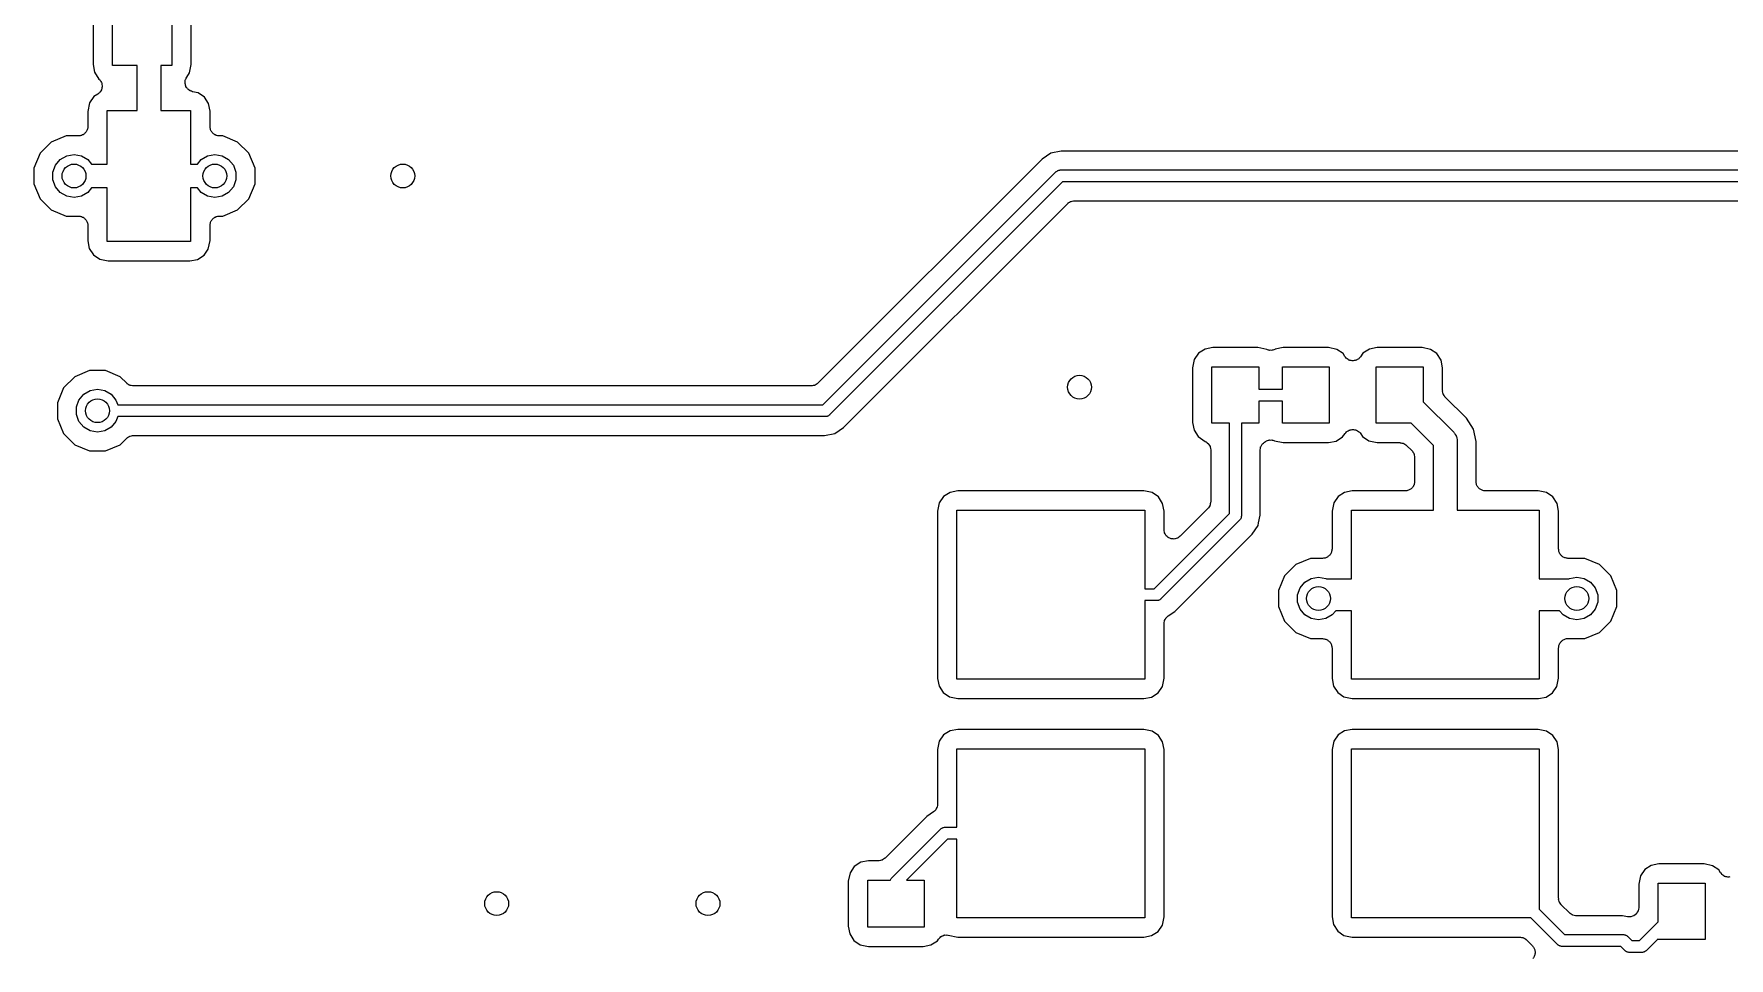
# Model space of a CAD drawing. Extents: x 85 to 210, y -138 to -65.
# Drawn here: x 129.07 to 147.12, y -122.08 to -112.24 of the extents above; entities that cross this region are included whole.
import ezdxf

# ---------------------------------------------------------------- set-up
doc = ezdxf.new("R2010")
doc.units = 0
doc.header["$MEASUREMENT"] = 0
doc.layers.add('BLACK', color=7, linetype='CONTINUOUS')

msp = doc.modelspace()

# ---------------------------------------------------------------- linework, layer by layer
at = {"layer": 'Black'}
for p, q in [((129.703, -111.439), (129.703, -112.562)), ((129.909, -112.572), (129.909, -111.428)), ((130.543, -111.428), (130.543, -112.572)), ((130.749, -112.561), (130.749, -111.438)), ((129.703, -112.562), (129.718, -112.645)), ((130.171, -112.572), (129.909, -112.572)), ((130.171, -113.051), (130.171, -112.572)), ((130.543, -112.572), (130.424, -112.572)), ((130.424, -112.572), (130.424, -113.051)), ((130.731, -112.651), (130.749, -112.561)), ((129.718, -112.645), (129.765, -112.718)), ((129.765, -112.718), (129.765, -112.718)), ((129.765, -112.718), (129.774, -112.725)), ((129.774, -112.725), (129.778, -112.73)), ((129.778, -112.73), (129.782, -112.735)), ((129.782, -112.735), (129.787, -112.745)), ((129.787, -112.745), (129.793, -112.754)), ((129.793, -112.754), (129.795, -112.76)), ((129.795, -112.76), (129.797, -112.766)), ((129.797, -112.766), (129.798, -112.777)), ((129.798, -112.777), (129.801, -112.788)), ((129.801, -112.8), (129.798, -112.811)), ((129.801, -112.788), (129.8, -112.794)), ((129.8, -112.794), (129.801, -112.8)), ((130.682, -112.751), (130.684, -112.74)), ((130.683, -112.757), (130.682, -112.751)), ((130.683, -112.764), (130.683, -112.757)), ((130.686, -112.774), (130.683, -112.764)), ((130.684, -112.74), (130.685, -112.729)), ((130.685, -112.729), (130.688, -112.723)), ((130.687, -112.786), (130.686, -112.774)), ((130.69, -112.791), (130.687, -112.786)), ((130.688, -112.723), (130.689, -112.717)), ((130.689, -112.717), (130.695, -112.708)), ((130.692, -112.797), (130.69, -112.791)), ((130.698, -112.806), (130.692, -112.797)), ((130.695, -112.708), (130.7, -112.697)), ((130.7, -112.697), (130.731, -112.651)), ((129.665, -112.972), (129.647, -113.062)), ((129.711, -112.905), (129.665, -112.972)), ((129.755, -112.877), (129.711, -112.905)), ((129.763, -112.869), (129.755, -112.877)), ((129.773, -112.863), (129.763, -112.869)), ((129.776, -112.858), (129.773, -112.863)), ((129.781, -112.853), (129.776, -112.858)), ((129.786, -112.843), (129.781, -112.853)), ((129.792, -112.834), (129.786, -112.843)), ((129.794, -112.828), (129.792, -112.834)), ((129.797, -112.822), (129.794, -112.828)), ((129.798, -112.811), (129.797, -112.822)), ((130.704, -112.816), (130.698, -112.806)), ((130.709, -112.82), (130.704, -112.816)), ((130.712, -112.825), (130.709, -112.82)), ((130.721, -112.832), (130.712, -112.825)), ((130.73, -112.839), (130.721, -112.832)), ((130.736, -112.841), (130.73, -112.839)), ((130.741, -112.845), (130.736, -112.841)), ((130.752, -112.848), (130.741, -112.845)), ((130.762, -112.852), (130.752, -112.848)), ((130.821, -112.864), (130.762, -112.852)), ((130.888, -112.909), (130.821, -112.864)), ((130.932, -112.978), (130.888, -112.909)), ((130.948, -113.061), (130.932, -112.978)), ((129.647, -113.062), (129.647, -113.223)), ((129.853, -113.623), (129.853, -113.051)), ((129.853, -113.051), (130.171, -113.051)), ((130.424, -113.051), (130.742, -113.051)), ((130.742, -113.051), (130.742, -113.623)), ((130.948, -113.223), (130.948, -113.061)), ((129.415, -113.323), (129.258, -113.388)), ((129.547, -113.323), (129.415, -113.323)), ((129.556, -113.322), (129.547, -113.323)), ((129.564, -113.322), (129.556, -113.322)), ((129.573, -113.319), (129.564, -113.322)), ((129.581, -113.317), (129.573, -113.319)), ((129.589, -113.313), (129.581, -113.317)), ((129.597, -113.31), (129.589, -113.313)), ((129.604, -113.304), (129.597, -113.31)), ((129.611, -113.3), (129.604, -113.304)), ((129.617, -113.293), (129.611, -113.3)), ((129.624, -113.287), (129.617, -113.293)), ((129.628, -113.28), (129.624, -113.287)), ((129.634, -113.273), (129.628, -113.28)), ((129.637, -113.265), (129.634, -113.273)), ((129.641, -113.257), (129.637, -113.265)), ((129.643, -113.249), (129.641, -113.257)), ((129.646, -113.24), (129.643, -113.249)), ((129.647, -113.223), (129.646, -113.232)), ((129.646, -113.232), (129.646, -113.24)), ((130.949, -113.232), (130.948, -113.223)), ((130.949, -113.24), (130.949, -113.232)), ((130.952, -113.249), (130.949, -113.24)), ((130.954, -113.257), (130.952, -113.249)), ((130.958, -113.265), (130.954, -113.257)), ((130.961, -113.273), (130.958, -113.265)), ((130.967, -113.28), (130.961, -113.273)), ((130.971, -113.287), (130.967, -113.28)), ((130.978, -113.293), (130.971, -113.287)), ((130.984, -113.3), (130.978, -113.293)), ((130.991, -113.304), (130.984, -113.3)), ((130.998, -113.31), (130.991, -113.304)), ((131.006, -113.313), (130.998, -113.31)), ((131.014, -113.317), (131.006, -113.313)), ((131.022, -113.319), (131.014, -113.317)), ((131.031, -113.322), (131.022, -113.319)), ((131.039, -113.322), (131.031, -113.322)), ((131.048, -113.323), (131.039, -113.322)), ((131.085, -113.323), (131.048, -113.323)), ((131.242, -113.388), (131.085, -113.323)), ((129.138, -113.508), (129.073, -113.665)), ((129.258, -113.388), (129.138, -113.508)), ((129.422, -113.536), (129.5, -113.522)), ((129.5, -113.522), (129.578, -113.536)), ((130.922, -113.536), (131, -113.522)), ((131, -113.522), (131.078, -113.536)), ((131.362, -113.508), (131.242, -113.388)), ((131.427, -113.665), (131.362, -113.508)), ((139.9, -113.508), (139.807, -113.571)), ((140.01, -113.486), (139.9, -113.508)), ((160.599, -113.486), (140.01, -113.486)), ((129.073, -113.665), (129.073, -113.835)), ((129.276, -113.71), (129.303, -113.636)), ((129.303, -113.636), (129.354, -113.575)), ((129.354, -113.575), (129.422, -113.536)), ((129.578, -113.536), (129.646, -113.575)), ((129.646, -113.575), (129.686, -113.623)), ((129.686, -113.623), (129.853, -113.623)), ((130.742, -113.623), (130.814, -113.623)), ((130.814, -113.623), (130.854, -113.575)), ((130.854, -113.575), (130.922, -113.536)), ((131.078, -113.536), (131.146, -113.575)), ((131.146, -113.575), (131.197, -113.636)), ((131.197, -113.636), (131.224, -113.71)), ((131.427, -113.835), (131.427, -113.665)), ((139.807, -113.571), (137.42, -115.957)), ((137.474, -116.186), (139.955, -113.705)), ((139.955, -113.705), (139.957, -113.703)), ((139.957, -113.703), (139.959, -113.701)), ((139.959, -113.701), (139.966, -113.697)), ((139.966, -113.697), (139.973, -113.692)), ((139.973, -113.692), (139.976, -113.692)), ((139.976, -113.692), (139.978, -113.69)), ((139.978, -113.69), (139.986, -113.689)), ((139.986, -113.689), (139.994, -113.687)), ((139.994, -113.687), (139.997, -113.687)), ((139.997, -113.687), (140, -113.686)), ((140, -113.686), (160.724, -113.686)), ((129.073, -113.835), (129.138, -113.992)), ((129.276, -113.79), (129.276, -113.71)), ((129.303, -113.864), (129.276, -113.79)), ((129.354, -113.925), (129.303, -113.864)), ((129.686, -113.877), (129.646, -113.925)), ((129.853, -113.877), (129.686, -113.877)), ((129.853, -114.448), (129.853, -113.877)), ((130.814, -113.877), (130.742, -113.877)), ((130.742, -113.877), (130.742, -114.448)), ((130.854, -113.925), (130.814, -113.877)), ((131.197, -113.864), (131.146, -113.925)), ((131.224, -113.79), (131.197, -113.864)), ((131.224, -113.71), (131.224, -113.79)), ((131.362, -113.992), (131.427, -113.835)), ((140.026, -113.813), (137.545, -116.295)), ((160.75, -113.813), (140.026, -113.813)), ((129.138, -113.992), (129.258, -114.112)), ((129.422, -113.964), (129.354, -113.925)), ((129.5, -113.978), (129.422, -113.964)), ((129.578, -113.964), (129.5, -113.978)), ((129.646, -113.925), (129.578, -113.964)), ((130.922, -113.964), (130.854, -113.925)), ((131, -113.978), (130.922, -113.964)), ((131.078, -113.964), (131, -113.978)), ((131.146, -113.925), (131.078, -113.964)), ((131.242, -114.112), (131.362, -113.992)), ((137.693, -116.429), (140.08, -114.043)), ((140.08, -114.043), (140.083, -114.04)), ((140.083, -114.04), (140.086, -114.037)), ((140.086, -114.037), (140.098, -114.03)), ((140.098, -114.03), (140.108, -114.023)), ((140.108, -114.023), (140.113, -114.022)), ((140.113, -114.022), (140.116, -114.02)), ((140.116, -114.02), (140.129, -114.017)), ((140.129, -114.017), (140.142, -114.014)), ((140.142, -114.014), (140.146, -114.014)), ((140.146, -114.014), (140.151, -114.013)), ((140.151, -114.013), (160.74, -114.013)), ((129.258, -114.112), (129.415, -114.177)), ((129.415, -114.177), (129.547, -114.177)), ((129.547, -114.177), (129.556, -114.179)), ((129.556, -114.179), (129.564, -114.179)), ((129.564, -114.179), (129.573, -114.182)), ((129.573, -114.182), (129.581, -114.183)), ((129.581, -114.183), (129.589, -114.187)), ((129.589, -114.187), (129.597, -114.19)), ((129.597, -114.19), (129.604, -114.196)), ((129.604, -114.196), (129.611, -114.2)), ((129.611, -114.2), (129.617, -114.207)), ((129.617, -114.207), (129.624, -114.213)), ((129.624, -114.213), (129.628, -114.22)), ((129.628, -114.22), (129.634, -114.227)), ((129.634, -114.227), (129.637, -114.235)), ((129.637, -114.235), (129.641, -114.243)), ((129.641, -114.243), (129.643, -114.251)), ((130.952, -114.251), (130.954, -114.243)), ((130.954, -114.243), (130.958, -114.235)), ((130.958, -114.235), (130.961, -114.227)), ((130.961, -114.227), (130.967, -114.22)), ((130.967, -114.22), (130.971, -114.213)), ((130.971, -114.213), (130.978, -114.207)), ((130.978, -114.207), (130.984, -114.2)), ((130.984, -114.2), (130.991, -114.196)), ((130.991, -114.196), (130.998, -114.19)), ((130.998, -114.19), (131.006, -114.187)), ((131.006, -114.187), (131.014, -114.183)), ((131.014, -114.183), (131.022, -114.182)), ((131.022, -114.182), (131.031, -114.179)), ((131.031, -114.179), (131.039, -114.179)), ((131.039, -114.179), (131.048, -114.177)), ((131.048, -114.177), (131.085, -114.177)), ((131.085, -114.177), (131.242, -114.112)), ((129.643, -114.251), (129.646, -114.26)), ((129.646, -114.26), (129.646, -114.268)), ((129.646, -114.268), (129.647, -114.277)), ((129.647, -114.277), (129.647, -114.439)), ((130.948, -114.277), (130.949, -114.268)), ((130.948, -114.438), (130.948, -114.277)), ((130.949, -114.26), (130.952, -114.251)), ((130.949, -114.268), (130.949, -114.26)), ((129.647, -114.439), (129.663, -114.522)), ((129.663, -114.522), (129.707, -114.591)), ((129.707, -114.591), (129.774, -114.636)), ((130.742, -114.448), (129.853, -114.448)), ((130.815, -114.639), (130.884, -114.595)), ((130.884, -114.595), (130.93, -114.528)), ((130.93, -114.528), (130.948, -114.438)), ((129.774, -114.636), (129.863, -114.654)), ((129.863, -114.654), (130.733, -114.654)), ((130.733, -114.654), (130.815, -114.639)), ((141.473, -115.638), (141.427, -115.705)), ((141.542, -115.594), (141.473, -115.638)), ((141.624, -115.578), (141.542, -115.594)), ((142.105, -115.578), (141.624, -115.578)), ((142.199, -115.598), (142.105, -115.578)), ((142.206, -115.6), (142.199, -115.598)), ((142.217, -115.604), (142.206, -115.6)), ((142.223, -115.605), (142.217, -115.604)), ((142.229, -115.607), (142.223, -115.605)), ((142.24, -115.606), (142.229, -115.607)), ((142.251, -115.607), (142.24, -115.606)), ((142.257, -115.605), (142.251, -115.607)), ((142.263, -115.605), (142.257, -115.605)), ((142.274, -115.601), (142.263, -115.605)), ((142.285, -115.598), (142.274, -115.601)), ((142.289, -115.595), (142.285, -115.598)), ((142.374, -115.578), (142.289, -115.595)), ((142.855, -115.578), (142.374, -115.578)), ((142.944, -115.597), (142.855, -115.578)), ((143.011, -115.642), (142.944, -115.597)), ((143.031, -115.673), (143.011, -115.642)), ((143.039, -115.681), (143.031, -115.673)), ((143.045, -115.69), (143.039, -115.681)), ((143.05, -115.694), (143.045, -115.69)), ((143.19, -115.683), (143.183, -115.692)), ((143.198, -115.675), (143.19, -115.683)), ((143.223, -115.638), (143.198, -115.675)), ((143.292, -115.594), (143.223, -115.638)), ((143.374, -115.578), (143.292, -115.594)), ((143.855, -115.578), (143.374, -115.578)), ((143.944, -115.597), (143.855, -115.578)), ((144.011, -115.642), (143.944, -115.597)), ((144.055, -115.711), (144.011, -115.642)), ((129.665, -115.823), (129.508, -115.888)), ((129.835, -115.823), (129.665, -115.823)), ((129.992, -115.888), (129.835, -115.823)), ((141.427, -115.705), (141.409, -115.794)), ((141.409, -115.794), (141.409, -116.375)), ((141.615, -116.384), (141.615, -115.784)), ((141.615, -115.784), (142.115, -115.784)), ((142.115, -115.784), (142.115, -116.021)), ((142.365, -116.021), (142.365, -115.784)), ((142.365, -115.784), (142.865, -115.784)), ((142.865, -115.784), (142.865, -116.384)), ((143.055, -115.698), (143.05, -115.694)), ((143.065, -115.704), (143.055, -115.698)), ((143.074, -115.71), (143.065, -115.704)), ((143.08, -115.711), (143.074, -115.71)), ((143.085, -115.714), (143.08, -115.711)), ((143.097, -115.716), (143.085, -115.714)), ((143.108, -115.719), (143.097, -115.716)), ((143.114, -115.718), (143.108, -115.719)), ((143.12, -115.719), (143.114, -115.718)), ((143.131, -115.716), (143.12, -115.719)), ((143.142, -115.715), (143.131, -115.716)), ((143.148, -115.712), (143.142, -115.715)), ((143.154, -115.711), (143.148, -115.712)), ((143.163, -115.705), (143.154, -115.711)), ((143.173, -115.7), (143.163, -115.705)), ((143.178, -115.696), (143.173, -115.7)), ((143.183, -115.692), (143.178, -115.696)), ((143.365, -116.384), (143.365, -115.784)), ((143.365, -115.784), (143.865, -115.784)), ((143.865, -115.784), (143.865, -116.155)), ((144.071, -115.794), (144.055, -115.711)), ((144.071, -116.036), (144.071, -115.794)), ((129.388, -116.008), (129.323, -116.165)), ((129.508, -115.888), (129.388, -116.008)), ((129.604, -116.075), (129.672, -116.036)), ((129.672, -116.036), (129.75, -116.022)), ((129.75, -116.022), (129.828, -116.036)), ((129.828, -116.036), (129.896, -116.075)), ((130.061, -115.957), (129.992, -115.888)), ((130.065, -115.96), (130.061, -115.957)), ((130.067, -115.963), (130.065, -115.96)), ((130.079, -115.97), (130.067, -115.963)), ((130.089, -115.977), (130.079, -115.97)), ((130.094, -115.978), (130.089, -115.977)), ((130.098, -115.98), (130.094, -115.978)), ((130.11, -115.983), (130.098, -115.98)), ((130.123, -115.986), (130.11, -115.983)), ((130.127, -115.986), (130.123, -115.986)), ((130.132, -115.986), (130.127, -115.986)), ((137.349, -115.986), (130.132, -115.986)), ((137.354, -115.986), (137.349, -115.986)), ((137.358, -115.986), (137.354, -115.986)), ((137.371, -115.983), (137.358, -115.986)), ((137.384, -115.98), (137.371, -115.983)), ((137.387, -115.978), (137.384, -115.98)), ((137.392, -115.977), (137.387, -115.978)), ((137.402, -115.97), (137.392, -115.977)), ((137.414, -115.963), (137.402, -115.97)), ((137.417, -115.96), (137.414, -115.963)), ((137.42, -115.957), (137.417, -115.96)), ((142.115, -116.021), (142.365, -116.021)), ((144.072, -116.041), (144.071, -116.036)), ((144.071, -116.045), (144.072, -116.041)), ((144.075, -116.058), (144.071, -116.045)), ((129.323, -116.165), (129.323, -116.335)), ((129.526, -116.21), (129.553, -116.136)), ((129.526, -116.29), (129.526, -116.21)), ((129.553, -116.136), (129.604, -116.075)), ((129.896, -116.075), (129.947, -116.136)), ((129.947, -116.136), (129.966, -116.186)), ((129.966, -116.186), (137.474, -116.186)), ((142.365, -116.148), (142.115, -116.148)), ((142.115, -116.148), (142.115, -116.384)), ((142.365, -116.384), (142.365, -116.148)), ((143.865, -116.155), (144.19, -116.479)), ((144.077, -116.071), (144.075, -116.058)), ((144.079, -116.074), (144.077, -116.071)), ((144.08, -116.079), (144.079, -116.074)), ((144.088, -116.089), (144.08, -116.079)), ((144.094, -116.101), (144.088, -116.089)), ((144.098, -116.103), (144.094, -116.101)), ((144.1, -116.107), (144.098, -116.103)), ((144.324, -116.331), (144.1, -116.107)), ((129.323, -116.335), (129.388, -116.492)), ((129.553, -116.364), (129.526, -116.29)), ((129.604, -116.425), (129.553, -116.364)), ((129.947, -116.364), (129.896, -116.425)), ((129.966, -116.313), (129.947, -116.364)), ((137.5, -116.313), (129.966, -116.313)), ((137.503, -116.313), (137.5, -116.313)), ((137.506, -116.313), (137.503, -116.313)), ((137.514, -116.311), (137.506, -116.313)), ((137.522, -116.31), (137.514, -116.311)), ((137.524, -116.308), (137.522, -116.31)), ((137.527, -116.308), (137.524, -116.308)), ((137.534, -116.303), (137.527, -116.308)), ((137.541, -116.299), (137.534, -116.303)), ((137.543, -116.297), (137.541, -116.299)), ((137.545, -116.295), (137.543, -116.297)), ((141.409, -116.375), (141.425, -116.458)), ((141.802, -116.384), (141.615, -116.384)), ((141.802, -116.511), (141.802, -116.384)), ((142.115, -116.384), (141.929, -116.384)), ((141.929, -116.384), (141.929, -116.511)), ((142.865, -116.384), (142.365, -116.384)), ((143.736, -116.384), (143.365, -116.384)), ((143.973, -116.622), (143.736, -116.384)), ((144.4, -116.445), (144.324, -116.331)), ((129.388, -116.492), (129.508, -116.612)), ((129.672, -116.464), (129.604, -116.425)), ((129.75, -116.478), (129.672, -116.464)), ((129.828, -116.464), (129.75, -116.478)), ((129.896, -116.425), (129.828, -116.464)), ((129.992, -116.612), (130.061, -116.543)), ((130.061, -116.543), (130.065, -116.54)), ((130.065, -116.54), (130.068, -116.537)), ((130.068, -116.537), (130.079, -116.53)), ((130.079, -116.53), (130.09, -116.523)), ((130.09, -116.523), (130.094, -116.522)), ((130.094, -116.522), (130.098, -116.52)), ((130.098, -116.52), (130.111, -116.517)), ((130.111, -116.517), (130.123, -116.514)), ((130.123, -116.514), (130.128, -116.514)), ((130.128, -116.514), (130.132, -116.513)), ((130.132, -116.513), (137.49, -116.513)), ((137.49, -116.513), (137.6, -116.492)), ((137.6, -116.492), (137.693, -116.429)), ((141.425, -116.458), (141.469, -116.526)), ((141.469, -116.526), (141.544, -116.578)), ((141.544, -116.578), (141.552, -116.581)), ((141.552, -116.581), (141.553, -116.581)), ((141.553, -116.581), (141.554, -116.582)), ((141.554, -116.582), (141.566, -116.593)), ((141.566, -116.593), (141.578, -116.603)), ((141.802, -117.346), (141.802, -116.511)), ((141.929, -116.511), (141.929, -117.372)), ((142.163, -116.594), (142.175, -116.584)), ((142.175, -116.584), (142.185, -116.577)), ((142.185, -116.577), (142.191, -116.575)), ((142.191, -116.575), (142.196, -116.571)), ((142.196, -116.571), (142.206, -116.568)), ((142.206, -116.568), (142.217, -116.564)), ((142.217, -116.564), (142.223, -116.563)), ((142.223, -116.563), (142.229, -116.562)), ((142.229, -116.562), (142.24, -116.563)), ((142.24, -116.563), (142.252, -116.562)), ((142.252, -116.562), (142.257, -116.564)), ((142.257, -116.564), (142.264, -116.564)), ((142.264, -116.564), (142.274, -116.569)), ((142.274, -116.569), (142.281, -116.571)), ((142.281, -116.571), (142.375, -116.59)), ((142.375, -116.59), (142.856, -116.59)), ((142.856, -116.59), (142.939, -116.575)), ((142.939, -116.575), (143.007, -116.53)), ((143.007, -116.53), (143.033, -116.493)), ((143.033, -116.493), (143.04, -116.485)), ((143.04, -116.485), (143.047, -116.476)), ((143.047, -116.476), (143.052, -116.473)), ((143.052, -116.473), (143.057, -116.469)), ((143.057, -116.469), (143.067, -116.464)), ((143.067, -116.464), (143.076, -116.458)), ((143.076, -116.458), (143.083, -116.456)), ((143.083, -116.456), (143.088, -116.454)), ((143.088, -116.454), (143.099, -116.452)), ((143.099, -116.452), (143.11, -116.45)), ((143.11, -116.45), (143.116, -116.451)), ((143.116, -116.451), (143.123, -116.45)), ((143.123, -116.45), (143.134, -116.453)), ((143.134, -116.453), (143.145, -116.454)), ((143.145, -116.454), (143.15, -116.457)), ((143.15, -116.457), (143.156, -116.459)), ((143.156, -116.459), (143.166, -116.465)), ((143.166, -116.465), (143.176, -116.47)), ((143.176, -116.47), (143.18, -116.475)), ((143.18, -116.475), (143.185, -116.478)), ((143.185, -116.478), (143.192, -116.487)), ((143.192, -116.487), (143.199, -116.496)), ((143.199, -116.496), (143.219, -116.526)), ((143.219, -116.526), (143.286, -116.572)), ((143.286, -116.572), (143.375, -116.59)), ((143.375, -116.59), (143.617, -116.59)), ((143.617, -116.59), (143.621, -116.591)), ((143.621, -116.591), (143.626, -116.591)), ((143.626, -116.591), (143.638, -116.594)), ((144.19, -116.479), (144.193, -116.484)), ((144.193, -116.484), (144.197, -116.488)), ((144.197, -116.488), (144.206, -116.502)), ((144.206, -116.502), (144.215, -116.516)), ((144.215, -116.516), (144.217, -116.521)), ((144.217, -116.521), (144.219, -116.526)), ((144.219, -116.526), (144.222, -116.542)), ((144.222, -116.542), (144.227, -116.558)), ((144.227, -116.558), (144.226, -116.564)), ((144.226, -116.564), (144.227, -116.569)), ((144.227, -116.569), (144.227, -117.31)), ((144.427, -116.579), (144.4, -116.445)), ((144.427, -117.004), (144.427, -116.579)), ((129.508, -116.612), (129.665, -116.677)), ((129.665, -116.677), (129.835, -116.677)), ((129.835, -116.677), (129.992, -116.612)), ((141.578, -116.603), (141.579, -116.604)), ((141.579, -116.604), (141.58, -116.605)), ((141.58, -116.605), (141.588, -116.619)), ((141.588, -116.619), (141.596, -116.633)), ((141.596, -116.633), (141.596, -116.634)), ((141.596, -116.634), (141.596, -116.635)), ((141.596, -116.635), (141.599, -116.651)), ((141.599, -116.651), (141.602, -116.667)), ((141.602, -116.667), (141.602, -117.221)), ((142.129, -116.668), (142.131, -116.653)), ((142.129, -117.362), (142.129, -116.668)), ((142.131, -116.653), (142.133, -116.638)), ((142.133, -116.638), (142.134, -116.636)), ((142.134, -116.636), (142.135, -116.634)), ((142.135, -116.634), (142.142, -116.621)), ((142.142, -116.621), (142.149, -116.607)), ((142.149, -116.607), (142.151, -116.606)), ((142.151, -116.606), (142.152, -116.604)), ((142.152, -116.604), (142.163, -116.594)), ((143.638, -116.594), (143.651, -116.596)), ((143.651, -116.596), (143.655, -116.598)), ((143.655, -116.598), (143.659, -116.6)), ((143.659, -116.6), (143.67, -116.607)), ((143.67, -116.607), (143.681, -116.614)), ((143.681, -116.614), (143.684, -116.617)), ((143.684, -116.617), (143.688, -116.62)), ((143.688, -116.62), (143.744, -116.675)), ((143.744, -116.675), (143.746, -116.679)), ((143.746, -116.679), (143.75, -116.682)), ((143.75, -116.682), (143.756, -116.693)), ((143.756, -116.693), (143.764, -116.704)), ((143.764, -116.704), (143.765, -116.708)), ((143.765, -116.708), (143.767, -116.712)), ((143.767, -116.712), (143.769, -116.725)), ((143.769, -116.725), (143.773, -116.737)), ((143.773, -116.737), (143.772, -116.742)), ((143.772, -116.742), (143.773, -116.746)), ((143.773, -116.746), (143.773, -117.004)), ((143.973, -117.31), (143.973, -116.622)), ((138.827, -117.12), (138.758, -117.164)), ((138.909, -117.104), (138.827, -117.12)), ((140.89, -117.104), (138.909, -117.104)), ((140.979, -117.122), (140.89, -117.104)), ((141.046, -117.168), (140.979, -117.122)), ((143.027, -117.12), (142.958, -117.164)), ((143.109, -117.104), (143.027, -117.12)), ((143.673, -117.104), (143.109, -117.104)), ((143.682, -117.103), (143.673, -117.104)), ((143.69, -117.103), (143.682, -117.103)), ((143.699, -117.1), (143.69, -117.103)), ((143.707, -117.098), (143.699, -117.1)), ((143.715, -117.094), (143.707, -117.098)), ((143.723, -117.091), (143.715, -117.094)), ((143.73, -117.085), (143.723, -117.091)), ((143.737, -117.081), (143.73, -117.085)), ((143.743, -117.074), (143.737, -117.081)), ((143.75, -117.068), (143.743, -117.074)), ((143.754, -117.061), (143.75, -117.068)), ((143.76, -117.054), (143.754, -117.061)), ((143.763, -117.046), (143.76, -117.054)), ((143.767, -117.038), (143.763, -117.046)), ((143.768, -117.03), (143.767, -117.038)), ((143.771, -117.021), (143.768, -117.03)), ((143.773, -117.004), (143.771, -117.013)), ((143.771, -117.013), (143.771, -117.021)), ((144.429, -117.013), (144.427, -117.004)), ((144.429, -117.021), (144.429, -117.013)), ((144.432, -117.03), (144.429, -117.021)), ((144.433, -117.038), (144.432, -117.03)), ((144.437, -117.046), (144.433, -117.038)), ((144.44, -117.054), (144.437, -117.046)), ((144.446, -117.061), (144.44, -117.054)), ((144.45, -117.068), (144.446, -117.061)), ((144.457, -117.074), (144.45, -117.068)), ((144.463, -117.081), (144.457, -117.074)), ((144.47, -117.085), (144.463, -117.081)), ((144.477, -117.091), (144.47, -117.085)), ((144.485, -117.094), (144.477, -117.091)), ((144.493, -117.098), (144.485, -117.094)), ((144.501, -117.1), (144.493, -117.098)), ((144.51, -117.103), (144.501, -117.1)), ((144.518, -117.103), (144.51, -117.103)), ((144.527, -117.104), (144.518, -117.103)), ((145.09, -117.104), (144.527, -117.104)), ((145.179, -117.122), (145.09, -117.104)), ((145.246, -117.168), (145.179, -117.122)), ((138.712, -117.231), (138.694, -117.32)), ((138.758, -117.164), (138.712, -117.231)), ((138.9, -119.11), (138.9, -117.31)), ((138.9, -117.31), (140.9, -117.31)), ((140.9, -117.31), (140.9, -118.146)), ((141.09, -117.237), (141.046, -117.168)), ((141.106, -117.319), (141.09, -117.237)), ((141.572, -117.292), (141.277, -117.588)), ((141.575, -117.288), (141.572, -117.292)), ((141.578, -117.286), (141.575, -117.288)), ((141.585, -117.274), (141.578, -117.286)), ((141.592, -117.264), (141.585, -117.274)), ((141.593, -117.259), (141.592, -117.264)), ((141.596, -117.256), (141.593, -117.259)), ((141.598, -117.243), (141.596, -117.256)), ((141.601, -117.23), (141.598, -117.243)), ((141.602, -117.221), (141.601, -117.226)), ((141.601, -117.226), (141.601, -117.23)), ((142.912, -117.231), (142.894, -117.32)), ((142.958, -117.164), (142.912, -117.231)), ((143.1, -118.04), (143.1, -117.31)), ((143.1, -117.31), (143.973, -117.31)), ((144.227, -117.31), (145.1, -117.31)), ((145.1, -117.31), (145.1, -118.04)), ((145.29, -117.237), (145.246, -117.168)), ((145.306, -117.319), (145.29, -117.237)), ((138.694, -117.32), (138.694, -119.101)), ((141.001, -118.146), (141.802, -117.346)), ((141.91, -117.417), (141.072, -118.255)), ((141.106, -117.517), (141.106, -117.319)), ((141.912, -117.414), (141.91, -117.417)), ((141.914, -117.413), (141.912, -117.414)), ((141.918, -117.406), (141.914, -117.413)), ((141.923, -117.399), (141.918, -117.406)), ((141.925, -117.394), (141.923, -117.396)), ((141.923, -117.396), (141.923, -117.399)), ((141.926, -117.385), (141.925, -117.394)), ((141.928, -117.377), (141.926, -117.385)), ((141.929, -117.372), (141.928, -117.375)), ((141.928, -117.375), (141.928, -117.377)), ((142.044, -117.565), (142.107, -117.472)), ((142.107, -117.472), (142.112, -117.446)), ((142.112, -117.446), (142.129, -117.362)), ((142.894, -117.32), (142.894, -117.723)), ((145.306, -117.723), (145.306, -117.319)), ((141.108, -117.53), (141.106, -117.517)), ((141.109, -117.543), (141.108, -117.53)), ((141.111, -117.547), (141.109, -117.543)), ((141.112, -117.551), (141.111, -117.547)), ((141.118, -117.563), (141.112, -117.551)), ((141.124, -117.574), (141.118, -117.563)), ((141.127, -117.578), (141.124, -117.574)), ((141.129, -117.581), (141.127, -117.578)), ((141.139, -117.59), (141.129, -117.581)), ((141.149, -117.599), (141.139, -117.59)), ((141.153, -117.601), (141.149, -117.599)), ((141.156, -117.604), (141.153, -117.601)), ((141.168, -117.608), (141.156, -117.604)), ((141.18, -117.614), (141.168, -117.608)), ((141.184, -117.614), (141.18, -117.614)), ((141.189, -117.616), (141.184, -117.614)), ((141.202, -117.616), (141.189, -117.616)), ((141.215, -117.617), (141.202, -117.616)), ((141.219, -117.616), (141.215, -117.617)), ((141.223, -117.616), (141.219, -117.616)), ((141.22, -118.389), (142.044, -117.565)), ((141.236, -117.611), (141.223, -117.616)), ((141.248, -117.608), (141.236, -117.611)), ((141.252, -117.605), (141.248, -117.608)), ((141.256, -117.604), (141.252, -117.605)), ((141.266, -117.595), (141.256, -117.604)), ((141.277, -117.588), (141.266, -117.595)), ((142.665, -117.823), (142.508, -117.888)), ((142.794, -117.823), (142.665, -117.823)), ((142.803, -117.822), (142.794, -117.823)), ((142.811, -117.822), (142.803, -117.822)), ((142.82, -117.819), (142.811, -117.822)), ((142.828, -117.817), (142.82, -117.819)), ((142.836, -117.813), (142.828, -117.817)), ((142.844, -117.81), (142.836, -117.813)), ((142.851, -117.804), (142.844, -117.81)), ((142.858, -117.8), (142.851, -117.804)), ((142.864, -117.793), (142.858, -117.8)), ((142.871, -117.787), (142.864, -117.793)), ((142.875, -117.78), (142.871, -117.787)), ((142.881, -117.773), (142.875, -117.78)), ((142.884, -117.765), (142.881, -117.773)), ((142.888, -117.757), (142.884, -117.765)), ((142.89, -117.749), (142.888, -117.757)), ((142.893, -117.74), (142.89, -117.749)), ((142.894, -117.723), (142.893, -117.732)), ((142.893, -117.732), (142.893, -117.74)), ((145.307, -117.731), (145.306, -117.723)), ((145.307, -117.74), (145.307, -117.731)), ((145.31, -117.748), (145.307, -117.74)), ((145.312, -117.757), (145.31, -117.748)), ((145.316, -117.765), (145.312, -117.757)), ((145.319, -117.773), (145.316, -117.765)), ((145.325, -117.78), (145.319, -117.773)), ((145.329, -117.787), (145.325, -117.78)), ((145.336, -117.793), (145.329, -117.787)), ((145.342, -117.799), (145.336, -117.793)), ((145.349, -117.804), (145.342, -117.799)), ((145.356, -117.81), (145.349, -117.804)), ((145.364, -117.812), (145.356, -117.81)), ((145.372, -117.817), (145.364, -117.812)), ((145.38, -117.818), (145.372, -117.817)), ((145.389, -117.821), (145.38, -117.818)), ((145.397, -117.821), (145.389, -117.821)), ((145.406, -117.823), (145.397, -117.821)), ((145.585, -117.823), (145.406, -117.823)), ((145.742, -117.888), (145.585, -117.823)), ((142.388, -118.008), (142.323, -118.165)), ((142.508, -117.888), (142.388, -118.008)), ((142.604, -118.075), (142.672, -118.036)), ((142.672, -118.036), (142.75, -118.022)), ((142.75, -118.022), (142.828, -118.036)), ((142.828, -118.036), (142.835, -118.04)), ((145.415, -118.04), (145.422, -118.036)), ((145.422, -118.036), (145.5, -118.022)), ((145.5, -118.022), (145.578, -118.036)), ((145.578, -118.036), (145.646, -118.075)), ((145.862, -118.008), (145.742, -117.888)), ((145.927, -118.165), (145.862, -118.008)), ((140.9, -118.146), (141.001, -118.146)), ((142.323, -118.165), (142.323, -118.335)), ((142.526, -118.21), (142.553, -118.136)), ((142.526, -118.29), (142.526, -118.21)), ((142.553, -118.136), (142.604, -118.075)), ((142.835, -118.04), (143.1, -118.04)), ((145.1, -118.04), (145.415, -118.04)), ((145.646, -118.075), (145.697, -118.136)), ((145.697, -118.136), (145.724, -118.21)), ((145.724, -118.21), (145.724, -118.29)), ((145.927, -118.335), (145.927, -118.165)), ((141.027, -118.273), (140.9, -118.273)), ((140.9, -118.273), (140.9, -119.11)), ((141.03, -118.273), (141.027, -118.273)), ((141.033, -118.273), (141.03, -118.273)), ((141.041, -118.271), (141.033, -118.273)), ((141.049, -118.27), (141.041, -118.271)), ((141.051, -118.268), (141.049, -118.27)), ((141.054, -118.268), (141.051, -118.268)), ((141.061, -118.263), (141.054, -118.268)), ((141.068, -118.259), (141.061, -118.263)), ((141.07, -118.257), (141.068, -118.259)), ((141.072, -118.255), (141.07, -118.257)), ((141.15, -118.436), (141.22, -118.389)), ((142.323, -118.335), (142.388, -118.492)), ((142.553, -118.364), (142.526, -118.29)), ((142.604, -118.425), (142.553, -118.364)), ((142.934, -118.38), (142.896, -118.425)), ((143.1, -118.38), (142.934, -118.38)), ((143.1, -119.11), (143.1, -118.38)), ((145.316, -118.38), (145.1, -118.38)), ((145.1, -118.38), (145.1, -119.11)), ((145.354, -118.425), (145.316, -118.38)), ((145.697, -118.364), (145.646, -118.425)), ((145.724, -118.29), (145.697, -118.364)), ((145.862, -118.492), (145.927, -118.335)), ((141.106, -118.519), (141.108, -118.505)), ((141.106, -119.1), (141.106, -118.519)), ((141.108, -118.505), (141.11, -118.491)), ((141.11, -118.491), (141.111, -118.488)), ((141.111, -118.488), (141.112, -118.485)), ((141.112, -118.485), (141.119, -118.473)), ((141.119, -118.473), (141.125, -118.46)), ((141.125, -118.46), (141.128, -118.458)), ((141.128, -118.458), (141.129, -118.455)), ((141.129, -118.455), (141.14, -118.446)), ((141.14, -118.446), (141.15, -118.436)), ((142.388, -118.492), (142.508, -118.612)), ((142.672, -118.464), (142.604, -118.425)), ((142.75, -118.478), (142.672, -118.464)), ((142.828, -118.464), (142.75, -118.478)), ((142.896, -118.425), (142.828, -118.464)), ((145.422, -118.464), (145.354, -118.425)), ((145.5, -118.478), (145.422, -118.464)), ((145.578, -118.464), (145.5, -118.478)), ((145.646, -118.425), (145.578, -118.464)), ((145.742, -118.612), (145.862, -118.492)), ((142.508, -118.612), (142.665, -118.677)), ((142.665, -118.677), (142.794, -118.677)), ((142.794, -118.677), (142.803, -118.679)), ((142.803, -118.679), (142.811, -118.679)), ((142.811, -118.679), (142.82, -118.682)), ((142.82, -118.682), (142.828, -118.683)), ((142.828, -118.683), (142.836, -118.687)), ((142.836, -118.687), (142.844, -118.69)), ((142.844, -118.69), (142.851, -118.696)), ((142.851, -118.696), (142.858, -118.7)), ((142.858, -118.7), (142.864, -118.707)), ((142.864, -118.707), (142.871, -118.713)), ((142.871, -118.713), (142.875, -118.72)), ((142.875, -118.72), (142.881, -118.727)), ((142.881, -118.727), (142.884, -118.735)), ((142.884, -118.735), (142.888, -118.743)), ((142.888, -118.743), (142.89, -118.751)), ((142.89, -118.751), (142.893, -118.76)), ((145.307, -118.759), (145.31, -118.751)), ((145.307, -118.768), (145.307, -118.759)), ((145.31, -118.751), (145.312, -118.743)), ((145.312, -118.743), (145.316, -118.735)), ((145.316, -118.735), (145.319, -118.727)), ((145.319, -118.727), (145.325, -118.72)), ((145.325, -118.72), (145.329, -118.713)), ((145.329, -118.713), (145.336, -118.707)), ((145.336, -118.707), (145.342, -118.7)), ((145.342, -118.7), (145.349, -118.696)), ((145.349, -118.696), (145.356, -118.69)), ((145.356, -118.69), (145.364, -118.687)), ((145.364, -118.687), (145.372, -118.683)), ((145.372, -118.683), (145.38, -118.681)), ((145.38, -118.681), (145.389, -118.678)), ((145.389, -118.678), (145.397, -118.678)), ((145.397, -118.678), (145.406, -118.677)), ((145.406, -118.677), (145.585, -118.677)), ((145.585, -118.677), (145.742, -118.612)), ((142.893, -118.76), (142.893, -118.768)), ((142.893, -118.768), (142.894, -118.777)), ((142.894, -118.777), (142.894, -119.101)), ((145.306, -118.777), (145.307, -118.768)), ((145.306, -119.1), (145.306, -118.777)), ((138.694, -119.101), (138.71, -119.183)), ((140.9, -119.11), (138.9, -119.11)), ((141.088, -119.189), (141.106, -119.1)), ((142.894, -119.101), (142.91, -119.183)), ((145.1, -119.11), (143.1, -119.11)), ((145.288, -119.189), (145.306, -119.1)), ((138.71, -119.183), (138.754, -119.252)), ((138.754, -119.252), (138.821, -119.298)), ((138.821, -119.298), (138.91, -119.316)), ((140.891, -119.316), (140.973, -119.3)), ((140.973, -119.3), (141.042, -119.256)), ((141.042, -119.256), (141.088, -119.189)), ((142.91, -119.183), (142.954, -119.252)), ((142.954, -119.252), (143.021, -119.298)), ((143.021, -119.298), (143.11, -119.316)), ((145.091, -119.316), (145.173, -119.3)), ((145.173, -119.3), (145.242, -119.256)), ((145.242, -119.256), (145.288, -119.189)), ((138.91, -119.316), (140.891, -119.316)), ((143.11, -119.316), (145.091, -119.316)), ((138.827, -119.66), (138.758, -119.704)), ((138.909, -119.644), (138.827, -119.66)), ((140.89, -119.644), (138.909, -119.644)), ((140.979, -119.662), (140.89, -119.644)), ((143.027, -119.66), (142.958, -119.704)), ((143.109, -119.644), (143.027, -119.66)), ((145.09, -119.644), (143.109, -119.644)), ((145.179, -119.662), (145.09, -119.644)), ((138.712, -119.771), (138.694, -119.86)), ((138.758, -119.704), (138.712, -119.771)), ((141.046, -119.708), (140.979, -119.662)), ((141.09, -119.777), (141.046, -119.708)), ((141.106, -119.859), (141.09, -119.777)), ((142.912, -119.771), (142.894, -119.86)), ((142.958, -119.704), (142.912, -119.771)), ((145.246, -119.708), (145.179, -119.662)), ((145.29, -119.777), (145.246, -119.708)), ((145.306, -119.859), (145.29, -119.777)), ((138.694, -119.86), (138.694, -120.441)), ((138.9, -120.686), (138.9, -119.85)), ((138.9, -119.85), (140.9, -119.85)), ((140.9, -119.85), (140.9, -121.65)), ((141.106, -121.64), (141.106, -119.859)), ((142.894, -119.86), (142.894, -121.641)), ((143.1, -121.65), (143.1, -119.85)), ((143.1, -119.85), (145.1, -119.85)), ((145.1, -119.85), (145.1, -121.56)), ((145.306, -121.442), (145.306, -119.859)), ((138.65, -120.524), (138.58, -120.571)), ((138.66, -120.514), (138.65, -120.524)), ((138.671, -120.505), (138.66, -120.514)), ((138.672, -120.502), (138.671, -120.505)), ((138.675, -120.5), (138.672, -120.502)), ((138.681, -120.487), (138.675, -120.5)), ((138.688, -120.475), (138.681, -120.487)), ((138.689, -120.472), (138.688, -120.475)), ((138.69, -120.469), (138.689, -120.472)), ((138.692, -120.455), (138.69, -120.469)), ((138.694, -120.441), (138.692, -120.455)), ((138.58, -120.571), (138.136, -121.015)), ((138.205, -121.228), (138.728, -120.705)), ((138.728, -120.705), (138.73, -120.703)), ((138.73, -120.703), (138.732, -120.701)), ((138.732, -120.701), (138.739, -120.697)), ((138.739, -120.697), (138.746, -120.692)), ((138.746, -120.692), (138.749, -120.692)), ((138.749, -120.692), (138.751, -120.69)), ((138.751, -120.69), (138.759, -120.689)), ((138.759, -120.689), (138.767, -120.687)), ((138.767, -120.687), (138.77, -120.687)), ((138.77, -120.687), (138.773, -120.686)), ((138.773, -120.686), (138.9, -120.686)), ((138.799, -120.813), (138.363, -121.25)), ((138.9, -120.813), (138.799, -120.813)), ((138.9, -121.65), (138.9, -120.813)), ((137.808, -121.104), (137.762, -121.171)), ((137.877, -121.06), (137.808, -121.104)), ((137.959, -121.044), (137.877, -121.06)), ((138.065, -121.044), (137.959, -121.044)), ((138.069, -121.043), (138.065, -121.044)), ((138.074, -121.044), (138.069, -121.043)), ((138.086, -121.04), (138.074, -121.044)), ((138.099, -121.038), (138.086, -121.04)), ((138.103, -121.036), (138.099, -121.038)), ((138.107, -121.035), (138.103, -121.036)), ((138.118, -121.027), (138.107, -121.035)), ((138.129, -121.021), (138.118, -121.027)), ((138.132, -121.017), (138.129, -121.021)), ((138.136, -121.015), (138.132, -121.017)), ((146.292, -121.094), (146.223, -121.138)), ((146.374, -121.078), (146.292, -121.094)), ((146.855, -121.078), (146.374, -121.078)), ((146.944, -121.097), (146.855, -121.078)), ((147.011, -121.142), (146.944, -121.097)), ((137.762, -121.171), (137.744, -121.26)), ((137.744, -121.26), (137.744, -121.741)), ((137.95, -121.75), (137.95, -121.25)), ((137.95, -121.25), (138.191, -121.25)), ((138.191, -121.25), (138.192, -121.249)), ((138.192, -121.246), (138.197, -121.239)), ((138.192, -121.249), (138.192, -121.246)), ((138.197, -121.239), (138.201, -121.232)), ((138.201, -121.232), (138.203, -121.23)), ((138.203, -121.23), (138.205, -121.228)), ((138.363, -121.25), (138.55, -121.25)), ((138.55, -121.25), (138.55, -121.75)), ((146.177, -121.205), (146.159, -121.294)), ((146.223, -121.138), (146.177, -121.205)), ((146.365, -121.695), (146.365, -121.284)), ((146.365, -121.284), (146.865, -121.284)), ((146.865, -121.284), (146.865, -121.884)), ((147.031, -121.173), (147.011, -121.142)), ((147.039, -121.181), (147.031, -121.173)), ((147.045, -121.19), (147.039, -121.181)), ((147.05, -121.194), (147.045, -121.19)), ((147.055, -121.198), (147.05, -121.194)), ((147.065, -121.204), (147.055, -121.198)), ((147.074, -121.21), (147.065, -121.204)), ((147.08, -121.211), (147.074, -121.21)), ((147.085, -121.214), (147.08, -121.211)), ((147.097, -121.216), (147.085, -121.214)), ((147.108, -121.219), (147.097, -121.216)), ((147.114, -121.218), (147.108, -121.219)), ((147.12, -121.219), (147.114, -121.218)), ((147.131, -121.216), (147.12, -121.219)), ((145.307, -121.446), (145.306, -121.442)), ((145.306, -121.451), (145.307, -121.446)), ((145.31, -121.463), (145.306, -121.451)), ((145.312, -121.476), (145.31, -121.463)), ((146.159, -121.294), (146.159, -121.542)), ((141.088, -121.729), (141.106, -121.64)), ((142.894, -121.641), (142.91, -121.723)), ((145.1, -121.56), (145.369, -121.829)), ((145.314, -121.48), (145.312, -121.476)), ((145.315, -121.484), (145.314, -121.48)), ((145.323, -121.495), (145.315, -121.484)), ((145.329, -121.506), (145.323, -121.495)), ((145.333, -121.509), (145.329, -121.506)), ((145.335, -121.513), (145.333, -121.509)), ((145.423, -121.6), (145.335, -121.513)), ((145.426, -121.603), (145.423, -121.6)), ((145.429, -121.606), (145.426, -121.603)), ((145.441, -121.613), (145.429, -121.606)), ((145.451, -121.62), (145.441, -121.613)), ((145.456, -121.621), (145.451, -121.62)), ((145.459, -121.623), (145.456, -121.621)), ((145.472, -121.626), (145.459, -121.623)), ((145.485, -121.629), (145.472, -121.626)), ((145.489, -121.629), (145.485, -121.629)), ((145.494, -121.629), (145.489, -121.629)), ((145.986, -121.629), (145.494, -121.629)), ((146.04, -121.64), (145.986, -121.629)), ((146.041, -121.64), (146.04, -121.64)), ((146.042, -121.641), (146.041, -121.64)), ((146.058, -121.641), (146.042, -121.641)), ((146.074, -121.641), (146.058, -121.641)), ((146.076, -121.641), (146.074, -121.641)), ((146.077, -121.641), (146.076, -121.641)), ((146.092, -121.635), (146.077, -121.641)), ((146.107, -121.63), (146.092, -121.635)), ((146.108, -121.629), (146.107, -121.63)), ((146.109, -121.629), (146.108, -121.629)), ((146.122, -121.618), (146.109, -121.629)), ((146.134, -121.608), (146.122, -121.618)), ((146.135, -121.607), (146.134, -121.608)), ((146.136, -121.606), (146.135, -121.607)), ((146.144, -121.592), (146.136, -121.606)), ((146.152, -121.578), (146.144, -121.592)), ((146.153, -121.577), (146.152, -121.578)), ((146.156, -121.56), (146.153, -121.576)), ((146.153, -121.576), (146.153, -121.577)), ((146.159, -121.544), (146.156, -121.56)), ((146.159, -121.542), (146.159, -121.543)), ((146.159, -121.543), (146.159, -121.544)), ((137.744, -121.741), (137.76, -121.823)), ((137.76, -121.823), (137.804, -121.892)), ((138.55, -121.75), (137.95, -121.75)), ((140.9, -121.65), (138.9, -121.65)), ((140.973, -121.84), (141.042, -121.796)), ((141.042, -121.796), (141.088, -121.729)), ((142.91, -121.723), (142.954, -121.792)), ((142.954, -121.792), (143.021, -121.838)), ((145.01, -121.65), (143.1, -121.65)), ((145.298, -121.938), (145.01, -121.65)), ((146.166, -121.894), (146.365, -121.695)), ((137.804, -121.892), (137.871, -121.938)), ((137.871, -121.938), (137.96, -121.956)), ((137.96, -121.956), (138.541, -121.956)), ((138.541, -121.956), (138.623, -121.94)), ((138.623, -121.94), (138.692, -121.896)), ((138.692, -121.896), (138.705, -121.877)), ((138.705, -121.877), (138.71, -121.872)), ((138.71, -121.872), (138.713, -121.867)), ((138.713, -121.867), (138.722, -121.86)), ((138.722, -121.86), (138.73, -121.852)), ((138.73, -121.852), (138.735, -121.849)), ((138.735, -121.849), (138.74, -121.845)), ((138.74, -121.845), (138.751, -121.842)), ((138.751, -121.842), (138.761, -121.837)), ((138.761, -121.837), (138.767, -121.836)), ((138.767, -121.836), (138.773, -121.834)), ((138.773, -121.834), (138.784, -121.835)), ((138.784, -121.835), (138.796, -121.833)), ((138.796, -121.833), (138.802, -121.835)), ((138.802, -121.835), (138.808, -121.835)), ((138.808, -121.835), (138.91, -121.856)), ((138.91, -121.856), (140.891, -121.856)), ((140.891, -121.856), (140.973, -121.84)), ((143.021, -121.838), (143.11, -121.856)), ((143.11, -121.856), (144.892, -121.856)), ((144.892, -121.856), (144.896, -121.857)), ((144.896, -121.857), (144.901, -121.856)), ((144.901, -121.856), (144.913, -121.86)), ((144.913, -121.86), (144.926, -121.862)), ((144.926, -121.862), (144.93, -121.864)), ((144.93, -121.864), (144.934, -121.865)), ((144.934, -121.865), (144.945, -121.873)), ((144.945, -121.873), (144.956, -121.879)), ((144.956, -121.879), (144.959, -121.883)), ((144.959, -121.883), (144.963, -121.885)), ((144.963, -121.885), (145.027, -121.949)), ((145.027, -121.949), (145.032, -121.956)), ((145.032, -121.956), (145.038, -121.963)), ((145.038, -121.963), (145.042, -121.971)), ((145.042, -121.971), (145.047, -121.978)), ((145.047, -121.978), (145.049, -121.986)), ((145.049, -121.986), (145.053, -121.994)), ((145.053, -121.994), (145.053, -122.003)), ((145.053, -122.003), (145.056, -122.011)), ((145.3, -121.94), (145.298, -121.938)), ((145.302, -121.942), (145.3, -121.94)), ((145.309, -121.946), (145.302, -121.942)), ((145.316, -121.951), (145.309, -121.946)), ((145.319, -121.951), (145.316, -121.951)), ((145.321, -121.953), (145.319, -121.951)), ((145.329, -121.954), (145.321, -121.953)), ((145.337, -121.956), (145.329, -121.954)), ((145.34, -121.956), (145.337, -121.956)), ((145.343, -121.956), (145.34, -121.956)), ((145.969, -121.956), (145.343, -121.956)), ((145.369, -121.829), (145.995, -121.829)), ((146.015, -122.002), (145.969, -121.956)), ((145.995, -121.829), (145.998, -121.83)), ((145.998, -121.83), (146.001, -121.83)), ((146.001, -121.83), (146.009, -121.832)), ((146.009, -121.832), (146.017, -121.833)), ((146.017, -122.004), (146.015, -122.002)), ((146.017, -121.833), (146.02, -121.835)), ((146.019, -122.006), (146.017, -122.004)), ((146.026, -122.01), (146.019, -122.006)), ((146.02, -121.835), (146.022, -121.835)), ((146.022, -121.835), (146.029, -121.84)), ((146.029, -121.84), (146.036, -121.844)), ((146.036, -121.844), (146.038, -121.846)), ((146.038, -121.846), (146.04, -121.848)), ((146.04, -121.848), (146.086, -121.894)), ((146.086, -121.894), (146.166, -121.894)), ((146.233, -122.006), (146.226, -122.01)), ((146.235, -122.004), (146.233, -122.006)), ((146.237, -122.002), (146.235, -122.004)), ((146.365, -121.874), (146.237, -122.002)), ((146.365, -121.884), (146.365, -121.874)), ((146.865, -121.884), (146.365, -121.884)), ((145.038, -122.077), (145.032, -122.084)), ((145.042, -122.069), (145.038, -122.077)), ((145.047, -122.062), (145.042, -122.069)), ((145.049, -122.054), (145.047, -122.062)), ((145.053, -122.046), (145.049, -122.054)), ((145.056, -122.029), (145.053, -122.037)), ((145.053, -122.037), (145.053, -122.046)), ((145.056, -122.011), (145.055, -122.02)), ((145.055, -122.02), (145.056, -122.029)), ((146.033, -122.015), (146.026, -122.01)), ((146.036, -122.016), (146.033, -122.015)), ((146.038, -122.017), (146.036, -122.016)), ((146.046, -122.018), (146.038, -122.017)), ((146.054, -122.021), (146.046, -122.018)), ((146.057, -122.02), (146.054, -122.021)), ((146.06, -122.021), (146.057, -122.02)), ((146.192, -122.021), (146.06, -122.021)), ((146.195, -122.02), (146.192, -122.021)), ((146.198, -122.021), (146.195, -122.02)), ((146.206, -122.018), (146.198, -122.021)), ((146.214, -122.017), (146.206, -122.018)), ((146.216, -122.016), (146.214, -122.017)), ((146.219, -122.015), (146.216, -122.016)), ((146.226, -122.01), (146.219, -122.015))]:
    msp.add_line(p, q, dxfattribs=at)
for centre in [(129.5, -113.75), (131, -113.75), (133, -113.75), (140.206, -116), (129.75, -116.25), (142.75, -118.25), (145.5, -118.25), (134, -121.5), (136.25, -121.5)]:
    msp.add_circle(centre, 0.127, dxfattribs=at)

doc.saveas('drawing.dxf')
